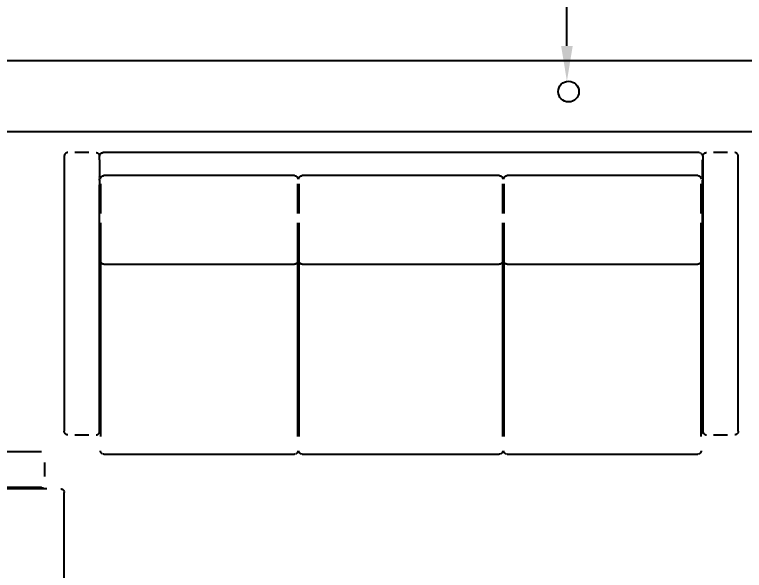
# Model space of a CAD drawing. Header units: metres. Extents: x -658 to -58, y -713 to -118.
# Drawn here: x -225.788 to -223.718, y -255.626 to -254.051 of the extents above; entities that cross this region are included whole.
import ezdxf
from ezdxf import colors
from ezdxf.entities.mleader import LeaderData, LeaderLine
from ezdxf.math import Vec2, Vec3

# ---------------------------------------------------------------- set-up
doc = ezdxf.new("R2010")
doc.units = ezdxf.units.M
doc.header["$LTSCALE"] = 100
for name, color, linetype in [('cw', 4, 'Continuous'), ('plan', 8, 'Continuous'), ('WATER TEXT', 3, 'Continuous')]:
    doc.layers.add(name, color=color, linetype=linetype)
doc.styles.add('02-GROUND-FOR WORK$0$MZ', font='romans.shx', dxfattribs={"width": 0.8})

# ---------------------------------------------------------------- blocks, each defined once
blk = doc.blocks.new('ANTIGUA_by_Vaghi_11534 - Vaghi A3S-Triple Seat-412062-دور الملحق')
for p, q in [((-0.955, 0.79), (-0.955, 0.01)), ((-0.885, 0.8), (-0.925, 0.8)), ((-0.855, 0.78), (-0.855, 0.79)), ((0.845, 0.8), (-0.845, 0.8)), ((0.8562, 0.79), (0.8562, 0.01)), ((0.9262, 0.8), (0.8862, 0.8)), ((0.9562, 0.01), (0.9562, 0.79)), ((-0.855, 0.78), (-0.855, 0.7313)), ((0.855, 0.7313), (0.855, 0.78)), ((-0.855, 0.7292), (-0.855, 0.7313)), ((-0.855, 0.7219), (-0.855, 0.7266)), ((-0.3025, 0.7348), (-0.8425, 0.7348)), ((0.2786, 0.7348), (-0.28, 0.7348)), ((0.8412, 0.7348), (0.3012, 0.7348)), ((-0.855, 0.7219), (-0.855, 0.6818)), ((-0.855, 0.01), (-0.855, 0.7089)), ((-0.8525, 0.7116), (-0.8525, 0.627)), ((-0.2925, 0.627), (-0.2925, 0.7116)), ((-0.29, 0.7116), (-0.29, 0.627)), ((0.2886, 0.627), (0.2886, 0.7116)), ((0.2912, 0.7116), (0.2912, 0.627)), ((0.8512, 0.627), (0.8512, 0.7116)), ((0.855, 0.5896), (0.855, 0.7219)), ((-0.8525, 0.6013), (-0.8525, 0.4949)), ((-0.2925, 0.4949), (-0.2925, 0.6013)), ((-0.29, 0.6013), (-0.29, 0.4949)), ((0.2886, 0.4949), (0.2886, 0.6013)), ((0.2912, 0.6013), (0.2912, 0.4949)), ((0.8512, 0.4949), (0.8512, 0.6013)), ((-0.2925, 0.5826), (-0.2899, 0.5826)), ((0.2886, 0.5826), (0.2912, 0.5826)), ((0.855, 0.02), (0.855, 0.5896)), ((-0.8525, 0.4949), (-0.8525, -0.005)), ((-0.8425, 0.4837), (-0.3025, 0.4837)), ((-0.2925, -0.005), (-0.2925, 0.4949)), ((-0.29, 0.4949), (-0.29, -0.005)), ((-0.28, 0.4837), (0.2786, 0.4837)), ((0.2886, -0.005), (0.2886, 0.4949)), ((0.2912, 0.4949), (0.2912, -0.005)), ((0.3012, 0.4837), (0.8412, 0.4837)), ((0.8512, -0.005), (0.8512, 0.4949)), ((-0.925, 0), (-0.885, 0)), ((-0.2925, 0), (-0.29, 0)), ((0.2886, 0), (0.2912, 0)), ((0.8862, 0), (0.9262, 0)), ((-0.8425, -0.055), (-0.3025, -0.055)), ((-0.28, -0.055), (0.2786, -0.055)), ((0.3012, -0.055), (0.8412, -0.055))]:
    blk.add_line(p, q)
at = {"flags": 128}
for points in [[(-0.855, 0.79), (-0.855, 0.7904), (-0.855, 0.7908), (-0.8549, 0.7912), (-0.8549, 0.7916), (-0.8548, 0.792), (-0.8547, 0.7924), (-0.8546, 0.7928), (-0.8545, 0.7931), (-0.8544, 0.7935), (-0.8542, 0.7939), (-0.854, 0.7943), (-0.8539, 0.7946), (-0.8537, 0.795), (-0.8535, 0.7953), (-0.8533, 0.7956), (-0.853, 0.796), (-0.8528, 0.7963), (-0.8525, 0.7966), (-0.8522, 0.7969), (-0.852, 0.7972), (-0.8517, 0.7974), (-0.8514, 0.7977), (-0.8511, 0.798), (-0.8507, 0.7982), (-0.8504, 0.7984), (-0.8501, 0.7986), (-0.8497, 0.7988), (-0.8494, 0.799), (-0.849, 0.7992), (-0.8486, 0.7993), (-0.8482, 0.7995), (-0.8479, 0.7996), (-0.8475, 0.7997), (-0.8471, 0.7998), (-0.8467, 0.7999), (-0.8463, 0.7999), (-0.8459, 0.8), (-0.8455, 0.8), (-0.8451, 0.8), (-0.845, 0.8)], [(0.845, 0.8), (0.8454, 0.8), (0.8458, 0.8), (0.8462, 0.7999), (0.8466, 0.7999), (0.847, 0.7998), (0.8474, 0.7997)], [(0.8493, 0.799), (0.8496, 0.7989), (0.85, 0.7987), (0.8503, 0.7985), (0.8506, 0.7983)], [(0.8522, 0.797), (0.8524, 0.7967), (0.8527, 0.7964), (0.853, 0.7961), (0.8532, 0.7957), (0.8534, 0.7954), (0.8536, 0.7951)], [(0.8542, 0.794), (0.8543, 0.7936), (0.8545, 0.7932), (0.8546, 0.7929), (0.8547, 0.7925), (0.8548, 0.7921), (0.8549, 0.7917), (0.8549, 0.7913), (0.855, 0.7909), (0.855, 0.7905), (0.855, 0.7901), (0.855, 0.79)], [(-0.8525, 0.7248), (-0.8525, 0.7252), (-0.8525, 0.7256), (-0.8524, 0.726), (-0.8524, 0.7264), (-0.8523, 0.7268), (-0.8522, 0.7272), (-0.8521, 0.7276), (-0.852, 0.7279), (-0.8519, 0.7283), (-0.8517, 0.7287), (-0.8515, 0.7291), (-0.8514, 0.7294), (-0.8512, 0.7298), (-0.851, 0.7301), (-0.8508, 0.7304), (-0.8505, 0.7308), (-0.8503, 0.7311), (-0.85, 0.7314), (-0.8497, 0.7317), (-0.8495, 0.732), (-0.8492, 0.7322), (-0.8489, 0.7325), (-0.8486, 0.7328), (-0.8482, 0.733), (-0.8479, 0.7332), (-0.8476, 0.7334), (-0.8472, 0.7336), (-0.8469, 0.7338), (-0.8465, 0.734), (-0.8461, 0.7341), (-0.8457, 0.7343), (-0.8454, 0.7344), (-0.845, 0.7345), (-0.8446, 0.7346), (-0.8442, 0.7346), (-0.8438, 0.7347), (-0.8434, 0.7348), (-0.843, 0.7348), (-0.8426, 0.7348), (-0.8425, 0.7348)], [(-0.3025, 0.7348), (-0.3021, 0.7348), (-0.3017, 0.7348), (-0.3013, 0.7347), (-0.3009, 0.7347), (-0.3005, 0.7346), (-0.3001, 0.7345), (-0.2997, 0.7344), (-0.2994, 0.7343), (-0.299, 0.7342), (-0.2986, 0.734), (-0.2982, 0.7338), (-0.2979, 0.7337), (-0.2975, 0.7335), (-0.2972, 0.7333), (-0.2969, 0.733), (-0.2965, 0.7328), (-0.2962, 0.7326), (-0.2959, 0.7323), (-0.2956, 0.732), (-0.2953, 0.7318), (-0.2951, 0.7315), (-0.2948, 0.7312), (-0.2945, 0.7309), (-0.2943, 0.7305), (-0.2941, 0.7302), (-0.2939, 0.7299), (-0.2937, 0.7295), (-0.2935, 0.7292), (-0.2933, 0.7288), (-0.2932, 0.7284), (-0.293, 0.728), (-0.2929, 0.7277), (-0.2928, 0.7273), (-0.2927, 0.7269), (-0.2926, 0.7265), (-0.2926, 0.7261), (-0.2925, 0.7257), (-0.2925, 0.7253), (-0.2925, 0.7249), (-0.2925, 0.7248)], [(-0.29, 0.7248), (-0.29, 0.7252), (-0.29, 0.7256), (-0.2899, 0.726), (-0.2899, 0.7264), (-0.2898, 0.7268), (-0.2897, 0.7272), (-0.2896, 0.7276), (-0.2895, 0.7279), (-0.2894, 0.7283), (-0.2892, 0.7287), (-0.289, 0.7291), (-0.2889, 0.7294), (-0.2887, 0.7298), (-0.2885, 0.7301), (-0.2883, 0.7304), (-0.288, 0.7308), (-0.2878, 0.7311), (-0.2875, 0.7314), (-0.2872, 0.7317), (-0.287, 0.732), (-0.2867, 0.7322), (-0.2864, 0.7325), (-0.2861, 0.7328), (-0.2857, 0.733), (-0.2854, 0.7332), (-0.2851, 0.7334), (-0.2847, 0.7336), (-0.2844, 0.7338), (-0.284, 0.734), (-0.2836, 0.7341), (-0.2832, 0.7343), (-0.2829, 0.7344), (-0.2825, 0.7345), (-0.2821, 0.7346), (-0.2817, 0.7346), (-0.2813, 0.7347), (-0.2809, 0.7348), (-0.2805, 0.7348), (-0.2801, 0.7348), (-0.28, 0.7348)], [(0.2786, 0.7348), (0.279, 0.7348), (0.2794, 0.7348), (0.2798, 0.7347), (0.2802, 0.7347), (0.2806, 0.7346), (0.281, 0.7345), (0.2813, 0.7344), (0.2817, 0.7343), (0.2821, 0.7342), (0.2825, 0.734), (0.2828, 0.7338), (0.2832, 0.7337), (0.2836, 0.7335), (0.2839, 0.7333), (0.2842, 0.733), (0.2846, 0.7328), (0.2849, 0.7326), (0.2852, 0.7323), (0.2855, 0.732), (0.2858, 0.7318), (0.286, 0.7315), (0.2863, 0.7312), (0.2865, 0.7309), (0.2868, 0.7305), (0.287, 0.7302), (0.2872, 0.7299), (0.2874, 0.7295), (0.2876, 0.7292), (0.2878, 0.7288), (0.2879, 0.7284), (0.288, 0.728), (0.2882, 0.7277), (0.2883, 0.7273), (0.2884, 0.7269), (0.2884, 0.7265), (0.2885, 0.7261), (0.2885, 0.7257), (0.2886, 0.7253), (0.2886, 0.7249), (0.2886, 0.7248)], [(0.2912, 0.7248), (0.2912, 0.7252), (0.2912, 0.7256), (0.2913, 0.726), (0.2913, 0.7264), (0.2914, 0.7268), (0.2915, 0.7272), (0.2916, 0.7276), (0.2917, 0.7279), (0.2918, 0.7283), (0.292, 0.7287), (0.2921, 0.7291), (0.2923, 0.7294), (0.2925, 0.7298), (0.2927, 0.7301), (0.2929, 0.7304), (0.2932, 0.7308), (0.2934, 0.7311), (0.2937, 0.7314), (0.2939, 0.7317), (0.2942, 0.732), (0.2945, 0.7322), (0.2948, 0.7325), (0.2951, 0.7328), (0.2955, 0.733), (0.2958, 0.7332), (0.2961, 0.7334), (0.2965, 0.7336), (0.2968, 0.7338), (0.2972, 0.734), (0.2976, 0.7341), (0.2979, 0.7343), (0.2983, 0.7344), (0.2987, 0.7345), (0.2991, 0.7346), (0.2995, 0.7346), (0.2999, 0.7347), (0.3003, 0.7348), (0.3007, 0.7348), (0.3011, 0.7348), (0.3012, 0.7348)], [(0.8412, 0.7348), (0.8416, 0.7348), (0.842, 0.7348), (0.8424, 0.7347), (0.8428, 0.7347), (0.8432, 0.7346), (0.8436, 0.7345), (0.8439, 0.7344), (0.8443, 0.7343), (0.8447, 0.7342), (0.8451, 0.734), (0.8454, 0.7338), (0.8458, 0.7337), (0.8462, 0.7335), (0.8465, 0.7333), (0.8468, 0.733), (0.8472, 0.7328), (0.8475, 0.7326), (0.8478, 0.7323), (0.8481, 0.732), (0.8484, 0.7318), (0.8486, 0.7315), (0.8489, 0.7312), (0.8491, 0.7309), (0.8494, 0.7305), (0.8496, 0.7302), (0.8498, 0.7299), (0.85, 0.7295), (0.8502, 0.7292), (0.8504, 0.7288), (0.8505, 0.7284), (0.8506, 0.728), (0.8508, 0.7277), (0.8509, 0.7273), (0.851, 0.7269), (0.851, 0.7265), (0.8511, 0.7261), (0.8511, 0.7257), (0.8512, 0.7253), (0.8512, 0.7249), (0.8512, 0.7248)], [(-0.8425, 0.4837), (-0.8429, 0.4837), (-0.8433, 0.4837), (-0.8437, 0.4837), (-0.8441, 0.4838), (-0.8445, 0.4839), (-0.8449, 0.484), (-0.8453, 0.4841), (-0.8456, 0.4842), (-0.846, 0.4843), (-0.8464, 0.4845), (-0.8468, 0.4846), (-0.8471, 0.4848), (-0.8475, 0.485), (-0.8478, 0.4852), (-0.8481, 0.4854), (-0.8485, 0.4857), (-0.8488, 0.4859), (-0.8491, 0.4862), (-0.8494, 0.4864), (-0.8497, 0.4867), (-0.8499, 0.487), (-0.8502, 0.4873), (-0.8505, 0.4876), (-0.8507, 0.4879), (-0.8509, 0.4883), (-0.8511, 0.4886), (-0.8513, 0.489), (-0.8515, 0.4893), (-0.8517, 0.4897), (-0.8518, 0.4901), (-0.852, 0.4904), (-0.8521, 0.4908), (-0.8522, 0.4912), (-0.8523, 0.4916), (-0.8524, 0.492), (-0.8524, 0.4924), (-0.8525, 0.4928), (-0.8525, 0.4932), (-0.8525, 0.4936), (-0.8525, 0.4937)], [(-0.2925, 0.4937), (-0.2925, 0.4933), (-0.2925, 0.4929), (-0.2926, 0.4925), (-0.2926, 0.4921), (-0.2927, 0.4917), (-0.2928, 0.4913), (-0.2929, 0.4909), (-0.293, 0.4905), (-0.2931, 0.4902), (-0.2933, 0.4898), (-0.2935, 0.4894), (-0.2936, 0.4891), (-0.2938, 0.4887), (-0.294, 0.4884), (-0.2942, 0.488), (-0.2945, 0.4877), (-0.2947, 0.4874), (-0.295, 0.4871), (-0.2953, 0.4868), (-0.2955, 0.4865), (-0.2958, 0.4862), (-0.2961, 0.486), (-0.2964, 0.4857), (-0.2968, 0.4855), (-0.2971, 0.4853), (-0.2974, 0.4851), (-0.2978, 0.4849), (-0.2981, 0.4847), (-0.2985, 0.4845), (-0.2989, 0.4844), (-0.2993, 0.4842), (-0.2996, 0.4841), (-0.3, 0.484), (-0.3004, 0.4839), (-0.3008, 0.4838), (-0.3012, 0.4838), (-0.3016, 0.4837), (-0.302, 0.4837), (-0.3024, 0.4837), (-0.3025, 0.4837)], [(-0.28, 0.4837), (-0.2804, 0.4837), (-0.2808, 0.4837), (-0.2812, 0.4837), (-0.2816, 0.4838), (-0.282, 0.4839), (-0.2824, 0.484), (-0.2828, 0.4841), (-0.2831, 0.4842), (-0.2835, 0.4843), (-0.2839, 0.4845), (-0.2843, 0.4846), (-0.2846, 0.4848), (-0.285, 0.485), (-0.2853, 0.4852), (-0.2856, 0.4854), (-0.286, 0.4857), (-0.2863, 0.4859), (-0.2866, 0.4862), (-0.2869, 0.4864), (-0.2872, 0.4867), (-0.2874, 0.487), (-0.2877, 0.4873), (-0.288, 0.4876), (-0.2882, 0.4879), (-0.2884, 0.4883), (-0.2886, 0.4886), (-0.2888, 0.489), (-0.289, 0.4893), (-0.2892, 0.4897), (-0.2893, 0.4901), (-0.2895, 0.4904), (-0.2896, 0.4908), (-0.2897, 0.4912), (-0.2898, 0.4916), (-0.2899, 0.492), (-0.2899, 0.4924), (-0.29, 0.4928), (-0.29, 0.4932), (-0.29, 0.4936), (-0.29, 0.4937)], [(0.2886, 0.4937), (0.2886, 0.4933), (0.2886, 0.4929), (0.2885, 0.4925), (0.2885, 0.4921), (0.2884, 0.4917), (0.2883, 0.4913), (0.2882, 0.4909), (0.2881, 0.4905), (0.2879, 0.4902), (0.2878, 0.4898), (0.2876, 0.4894), (0.2875, 0.4891), (0.2873, 0.4887), (0.2871, 0.4884), (0.2868, 0.488), (0.2866, 0.4877), (0.2864, 0.4874), (0.2861, 0.4871), (0.2858, 0.4868), (0.2856, 0.4865), (0.2853, 0.4862), (0.285, 0.486), (0.2846, 0.4857), (0.2843, 0.4855), (0.284, 0.4853), (0.2836, 0.4851), (0.2833, 0.4849), (0.2829, 0.4847), (0.2826, 0.4845), (0.2822, 0.4844), (0.2818, 0.4842), (0.2815, 0.4841), (0.2811, 0.484), (0.2807, 0.4839), (0.2803, 0.4838), (0.2799, 0.4838), (0.2795, 0.4837), (0.2791, 0.4837), (0.2787, 0.4837), (0.2786, 0.4837)], [(0.3012, 0.4837), (0.3008, 0.4837), (0.3004, 0.4837), (0.3, 0.4837), (0.2996, 0.4838), (0.2992, 0.4839), (0.2988, 0.484), (0.2984, 0.4841), (0.298, 0.4842), (0.2977, 0.4843), (0.2973, 0.4845), (0.2969, 0.4846), (0.2966, 0.4848), (0.2962, 0.485), (0.2959, 0.4852), (0.2955, 0.4854), (0.2952, 0.4857), (0.2949, 0.4859), (0.2946, 0.4862), (0.2943, 0.4864), (0.294, 0.4867), (0.2937, 0.487), (0.2935, 0.4873), (0.2932, 0.4876), (0.293, 0.4879), (0.2928, 0.4883), (0.2926, 0.4886), (0.2924, 0.489), (0.2922, 0.4893), (0.292, 0.4897), (0.2919, 0.4901), (0.2917, 0.4904), (0.2916, 0.4908), (0.2915, 0.4912), (0.2914, 0.4916), (0.2913, 0.492), (0.2913, 0.4924), (0.2912, 0.4928), (0.2912, 0.4932), (0.2912, 0.4936), (0.2912, 0.4937)], [(0.8512, 0.4937), (0.8512, 0.4933), (0.8512, 0.4929), (0.8511, 0.4925), (0.8511, 0.4921), (0.851, 0.4917), (0.8509, 0.4913), (0.8508, 0.4909), (0.8507, 0.4905), (0.8505, 0.4902), (0.8504, 0.4898), (0.8502, 0.4894), (0.8501, 0.4891), (0.8499, 0.4887), (0.8497, 0.4884), (0.8494, 0.488), (0.8492, 0.4877), (0.849, 0.4874), (0.8487, 0.4871), (0.8484, 0.4868), (0.8482, 0.4865), (0.8479, 0.4862), (0.8476, 0.486), (0.8472, 0.4857), (0.8469, 0.4855), (0.8466, 0.4853), (0.8462, 0.4851), (0.8459, 0.4849), (0.8455, 0.4847), (0.8452, 0.4845), (0.8448, 0.4844), (0.8444, 0.4842), (0.8441, 0.4841), (0.8437, 0.484), (0.8433, 0.4839), (0.8429, 0.4838), (0.8425, 0.4838), (0.8421, 0.4837), (0.8417, 0.4837), (0.8413, 0.4837), (0.8412, 0.4837)], [(-0.8524, 0.0033), (-0.8527, 0.0036), (-0.853, 0.0039), (-0.8532, 0.0043), (-0.8534, 0.0046), (-0.8536, 0.0049), (-0.8538, 0.0053), (-0.854, 0.0056), (-0.8542, 0.006), (-0.8543, 0.0064), (-0.8545, 0.0068), (-0.8546, 0.0071), (-0.8547, 0.0075), (-0.8548, 0.0079), (-0.8549, 0.0083), (-0.8549, 0.0087), (-0.855, 0.0091), (-0.855, 0.0095), (-0.855, 0.0099), (-0.855, 0.01)], [(0.855, 0.01), (0.855, 0.0096), (0.855, 0.0092), (0.8549, 0.0088), (0.8549, 0.0084), (0.8548, 0.008), (0.8547, 0.0076), (0.8546, 0.0072), (0.8545, 0.0069), (0.8544, 0.0065), (0.8542, 0.0061), (0.854, 0.0057), (0.8539, 0.0054), (0.8537, 0.005), (0.8535, 0.0047), (0.8533, 0.0044), (0.853, 0.004), (0.8528, 0.0037), (0.8525, 0.0034), (0.8522, 0.0031), (0.852, 0.0028), (0.8517, 0.0026), (0.8514, 0.0023), (0.8511, 0.002)], [(-0.8464, -0.0542), (-0.8468, -0.054), (-0.8471, -0.0539), (-0.8475, -0.0537), (-0.8478, -0.0535), (-0.8481, -0.0533), (-0.8485, -0.053), (-0.8488, -0.0528), (-0.8491, -0.0525), (-0.8494, -0.0522), (-0.8497, -0.052), (-0.8499, -0.0517), (-0.8502, -0.0514), (-0.8505, -0.0511), (-0.8507, -0.0507), (-0.8509, -0.0504), (-0.8511, -0.0501), (-0.8513, -0.0497), (-0.8515, -0.0494), (-0.8517, -0.049), (-0.8518, -0.0486), (-0.852, -0.0482), (-0.8521, -0.0479), (-0.8522, -0.0475), (-0.8523, -0.0471), (-0.8524, -0.0467), (-0.8524, -0.0463), (-0.8525, -0.0459), (-0.8525, -0.0455), (-0.8525, -0.0451), (-0.8525, -0.045)], [(-0.8425, -0.055), (-0.8429, -0.055), (-0.8433, -0.055), (-0.8437, -0.0549), (-0.8441, -0.0549), (-0.8445, -0.0548), (-0.8449, -0.0547)], [(-0.3, -0.0547), (-0.3004, -0.0548), (-0.3008, -0.0549), (-0.3012, -0.0549), (-0.3016, -0.055), (-0.302, -0.055), (-0.3024, -0.055), (-0.3025, -0.055)], [(-0.2925, -0.045), (-0.2925, -0.0454), (-0.2925, -0.0458), (-0.2926, -0.0462), (-0.2926, -0.0466), (-0.2927, -0.047), (-0.2928, -0.0474), (-0.2929, -0.0478), (-0.293, -0.0481), (-0.2931, -0.0485), (-0.2933, -0.0489), (-0.2935, -0.0493), (-0.2936, -0.0496), (-0.2938, -0.05), (-0.294, -0.0503), (-0.2942, -0.0506), (-0.2945, -0.051), (-0.2947, -0.0513), (-0.295, -0.0516), (-0.2953, -0.0519), (-0.2955, -0.0522), (-0.2958, -0.0524), (-0.2961, -0.0527), (-0.2964, -0.053), (-0.2968, -0.0532), (-0.2971, -0.0534), (-0.2974, -0.0536), (-0.2978, -0.0538), (-0.2981, -0.054), (-0.2985, -0.0542)], [(-0.2839, -0.0542), (-0.2843, -0.054), (-0.2846, -0.0539), (-0.285, -0.0537), (-0.2853, -0.0535), (-0.2856, -0.0533), (-0.286, -0.053), (-0.2863, -0.0528), (-0.2866, -0.0525), (-0.2869, -0.0522), (-0.2872, -0.052), (-0.2874, -0.0517), (-0.2877, -0.0514), (-0.288, -0.0511), (-0.2882, -0.0507), (-0.2884, -0.0504), (-0.2886, -0.0501), (-0.2888, -0.0497), (-0.289, -0.0494), (-0.2892, -0.049), (-0.2893, -0.0486), (-0.2895, -0.0482), (-0.2896, -0.0479), (-0.2897, -0.0475), (-0.2898, -0.0471), (-0.2899, -0.0467), (-0.2899, -0.0463), (-0.29, -0.0459), (-0.29, -0.0455), (-0.29, -0.0451), (-0.29, -0.045)], [(-0.28, -0.055), (-0.2804, -0.055), (-0.2808, -0.055), (-0.2812, -0.0549), (-0.2816, -0.0549), (-0.282, -0.0548), (-0.2824, -0.0547)], [(0.2811, -0.0547), (0.2807, -0.0548), (0.2803, -0.0549), (0.2799, -0.0549), (0.2795, -0.055), (0.2791, -0.055), (0.2787, -0.055), (0.2786, -0.055)], [(0.2886, -0.045), (0.2886, -0.0454), (0.2886, -0.0458), (0.2885, -0.0462), (0.2885, -0.0466), (0.2884, -0.047), (0.2883, -0.0474), (0.2882, -0.0478), (0.2881, -0.0481), (0.2879, -0.0485), (0.2878, -0.0489), (0.2876, -0.0493), (0.2875, -0.0496), (0.2873, -0.05), (0.2871, -0.0503), (0.2868, -0.0506), (0.2866, -0.051), (0.2864, -0.0513), (0.2861, -0.0516), (0.2858, -0.0519), (0.2856, -0.0522), (0.2853, -0.0524), (0.285, -0.0527), (0.2846, -0.053), (0.2843, -0.0532), (0.284, -0.0534), (0.2836, -0.0536), (0.2833, -0.0538), (0.2829, -0.054), (0.2826, -0.0542)], [(0.2973, -0.0542), (0.2969, -0.054), (0.2966, -0.0539), (0.2962, -0.0537), (0.2959, -0.0535), (0.2955, -0.0533), (0.2952, -0.053), (0.2949, -0.0528), (0.2946, -0.0525), (0.2943, -0.0522), (0.294, -0.052), (0.2937, -0.0517), (0.2935, -0.0514), (0.2932, -0.0511), (0.293, -0.0507), (0.2928, -0.0504), (0.2926, -0.0501), (0.2924, -0.0497), (0.2922, -0.0494), (0.292, -0.049), (0.2919, -0.0486), (0.2917, -0.0482), (0.2916, -0.0479), (0.2915, -0.0475), (0.2914, -0.0471), (0.2913, -0.0467), (0.2913, -0.0463), (0.2912, -0.0459), (0.2912, -0.0455), (0.2912, -0.0451), (0.2912, -0.045)], [(0.3012, -0.055), (0.3008, -0.055), (0.3004, -0.055), (0.3, -0.0549), (0.2996, -0.0549), (0.2992, -0.0548), (0.2988, -0.0547)], [(0.8437, -0.0547), (0.8433, -0.0548), (0.8429, -0.0549), (0.8425, -0.0549), (0.8421, -0.055), (0.8417, -0.055), (0.8413, -0.055), (0.8412, -0.055)], [(0.8512, -0.045), (0.8512, -0.0454), (0.8512, -0.0458), (0.8511, -0.0462), (0.8511, -0.0466), (0.851, -0.047), (0.8509, -0.0474), (0.8508, -0.0478), (0.8507, -0.0481), (0.8505, -0.0485), (0.8504, -0.0489), (0.8502, -0.0493), (0.8501, -0.0496), (0.8499, -0.05), (0.8497, -0.0503), (0.8494, -0.0506), (0.8492, -0.051), (0.849, -0.0513), (0.8487, -0.0516), (0.8484, -0.0519), (0.8482, -0.0522), (0.8479, -0.0524), (0.8476, -0.0527), (0.8472, -0.053), (0.8469, -0.0532), (0.8466, -0.0534), (0.8462, -0.0536), (0.8459, -0.0538), (0.8455, -0.054), (0.8452, -0.0542)]]:
    blk.add_lwpolyline(points, dxfattribs=at)
for points, knots in [([(-0.945, 0.8), (-0.9459, 0.8), (-0.9472, 0.7998), (-0.9488, 0.7993), (-0.9498, 0.7988), (-0.9506, 0.7983), (-0.9513, 0.7978), (-0.9519, 0.7972), (-0.9525, 0.7966), (-0.9531, 0.7959), (-0.9537, 0.795), (-0.9543, 0.7938), (-0.9548, 0.7922), (-0.955, 0.7909), (-0.955, 0.79)], [0, 0, 0, 0, 0.166667, 0.25, 0.333333, 0.375, 0.416667, 0.5, 0.541667, 0.583333, 0.666667, 0.75, 0.833333, 1, 1, 1, 1]), ([(-0.865, 0.8), (-0.8641, 0.8), (-0.8628, 0.7998), (-0.8612, 0.7993), (-0.8602, 0.7988), (-0.8594, 0.7983), (-0.8587, 0.7978), (-0.8581, 0.7972), (-0.8575, 0.7966), (-0.8569, 0.7959), (-0.8563, 0.795), (-0.8557, 0.7938), (-0.8552, 0.7922), (-0.855, 0.7909), (-0.855, 0.79)], [0, 0, 0, 0, 0.166667, 0.25, 0.333333, 0.375, 0.416667, 0.5, 0.541667, 0.583333, 0.666667, 0.75, 0.833333, 1, 1, 1, 1]), ([(0.8562, 0.79), (0.8562, 0.7909), (0.8564, 0.7922), (0.8569, 0.7938), (0.8575, 0.795), (0.8581, 0.7959), (0.8587, 0.7966), (0.8593, 0.7972), (0.8601, 0.798), (0.861, 0.7986), (0.8618, 0.799), (0.8626, 0.7993), (0.864, 0.7998), (0.8653, 0.8), (0.8662, 0.8)], [0, 0, 0, 0, 0.166667, 0.25, 0.333333, 0.416667, 0.458333, 0.5, 0.583333, 0.666667, 0.708333, 0.75, 0.833333, 1, 1, 1, 1]), ([(0.9562, 0.79), (0.9562, 0.7909), (0.956, 0.7922), (0.9555, 0.7938), (0.9549, 0.795), (0.9543, 0.7959), (0.9537, 0.7966), (0.9531, 0.7972), (0.9523, 0.798), (0.9514, 0.7986), (0.9506, 0.799), (0.9498, 0.7993), (0.9484, 0.7998), (0.9471, 0.8), (0.9462, 0.8)], [0, 0, 0, 0, 0.166667, 0.25, 0.333333, 0.416667, 0.458333, 0.5, 0.583333, 0.666667, 0.708333, 0.75, 0.833333, 1, 1, 1, 1]), ([(-0.8525, 0.585), (-0.8526, 0.5851), (-0.8531, 0.5855), (-0.8537, 0.5861), (-0.8543, 0.5869), (-0.8548, 0.5881), (-0.855, 0.589), (-0.855, 0.5896)], [0.5396343, 0.5396343, 0.5396343, 0.5396343, 0.5833333, 0.6666667, 0.75, 0.8333333, 1, 1, 1, 1]), ([(0.8521, 0.5847), (0.8524, 0.5849), (0.853, 0.5853), (0.8537, 0.5861), (0.8543, 0.5869), (0.8548, 0.5881), (0.855, 0.589), (0.855, 0.5896)], [0.5, 0.5, 0.5, 0.5, 0.5833333, 0.6666667, 0.75, 0.8333333, 1, 1, 1, 1]), ([(-0.945, 0), (-0.9459, 0), (-0.9472, 0.0002), (-0.9488, 0.0007), (-0.9498, 0.0012), (-0.9506, 0.0017), (-0.9513, 0.0022), (-0.9519, 0.0028), (-0.9525, 0.0034), (-0.9531, 0.0041), (-0.9537, 0.005), (-0.9543, 0.0062), (-0.9548, 0.0078), (-0.955, 0.0091), (-0.955, 0.01)], [0, 0, 0, 0, 0.166667, 0.25, 0.333333, 0.375, 0.416667, 0.5, 0.541667, 0.583333, 0.666667, 0.75, 0.833333, 1, 1, 1, 1]), ([(-0.865, 0), (-0.8641, 0), (-0.8628, 0.0002), (-0.8612, 0.0007), (-0.8602, 0.0012), (-0.8594, 0.0017), (-0.8587, 0.0022), (-0.8581, 0.0028), (-0.8575, 0.0034), (-0.8569, 0.0041), (-0.8563, 0.005), (-0.8557, 0.0062), (-0.8552, 0.0078), (-0.855, 0.0091), (-0.855, 0.01)], [0, 0, 0, 0, 0.166667, 0.25, 0.333333, 0.375, 0.416667, 0.5, 0.541667, 0.583333, 0.666667, 0.75, 0.833333, 1, 1, 1, 1]), ([(0.8562, 0.01), (0.8562, 0.0091), (0.8564, 0.0078), (0.8569, 0.0062), (0.8575, 0.005), (0.8581, 0.0041), (0.8587, 0.0034), (0.8593, 0.0028), (0.8601, 0.002), (0.861, 0.0014), (0.8618, 0.001), (0.8626, 0.0007), (0.864, 0.0002), (0.8653, 0), (0.8662, 0)], [0, 0, 0, 0, 0.166667, 0.25, 0.333333, 0.416667, 0.458333, 0.5, 0.583333, 0.666667, 0.708333, 0.75, 0.833333, 1, 1, 1, 1]), ([(0.9562, 0.01), (0.9562, 0.0091), (0.956, 0.0078), (0.9554, 0.0062), (0.9549, 0.005), (0.9543, 0.0041), (0.9537, 0.0034), (0.9531, 0.0028), (0.9523, 0.002), (0.9514, 0.0014), (0.9506, 0.001), (0.9498, 0.0007), (0.9484, 0.0002), (0.9471, 0), (0.9462, 0)], [0, 0, 0, 0, 0.166667, 0.25, 0.333333, 0.416667, 0.458333, 0.5, 0.583333, 0.666667, 0.708333, 0.75, 0.833333, 1, 1, 1, 1])]:
    blk.add_open_spline(points, degree=3, knots=knots)
blk = doc.blocks.new('ANTIGUA_by_Vaghi_11534 - Vaghi A3S-Triple Seat-V19-دور الملحق')
for p, q in [((-0.955, 0.79), (-0.955, 0.01)), ((-0.885, 0.8), (-0.925, 0.8)), ((-0.855, 0.78), (-0.855, 0.79)), ((0.845, 0.8), (-0.845, 0.8)), ((0.8562, 0.79), (0.8562, 0.01)), ((0.9262, 0.8), (0.8862, 0.8)), ((0.9562, 0.01), (0.9562, 0.79)), ((-0.855, 0.78), (-0.855, 0.7313)), ((0.855, 0.7313), (0.855, 0.78)), ((-0.855, 0.7289), (-0.855, 0.7313)), ((-0.855, 0.7219), (-0.855, 0.7266)), ((-0.3025, 0.7348), (-0.8425, 0.7348)), ((0.2786, 0.7348), (-0.28, 0.7348)), ((0.8412, 0.7348), (0.3012, 0.7348)), ((-0.855, 0.7219), (-0.855, 0.6818)), ((-0.855, 0.01), (-0.855, 0.7089)), ((-0.8525, 0.7116), (-0.8525, 0.627)), ((-0.2925, 0.627), (-0.2925, 0.7116)), ((-0.29, 0.7116), (-0.29, 0.627)), ((0.2886, 0.627), (0.2886, 0.7116)), ((0.2912, 0.7116), (0.2912, 0.627)), ((0.8512, 0.627), (0.8512, 0.7116)), ((0.855, 0.5896), (0.855, 0.7219)), ((-0.8525, 0.6013), (-0.8525, 0.4949)), ((-0.2925, 0.4949), (-0.2925, 0.6013)), ((-0.29, 0.6013), (-0.29, 0.4949)), ((0.2886, 0.4949), (0.2886, 0.6013)), ((0.2912, 0.6013), (0.2912, 0.4949)), ((0.8512, 0.4949), (0.8512, 0.6013)), ((-0.2925, 0.5826), (-0.2899, 0.5826)), ((0.2886, 0.5826), (0.2912, 0.5826)), ((0.855, 0.02), (0.855, 0.5896)), ((-0.8525, 0.4949), (-0.8525, -0.005)), ((-0.8425, 0.4837), (-0.3025, 0.4837)), ((-0.2925, -0.005), (-0.2925, 0.4949)), ((-0.29, 0.4949), (-0.29, -0.005)), ((-0.28, 0.4837), (0.2786, 0.4837)), ((0.2886, -0.005), (0.2886, 0.4949)), ((0.2912, 0.4949), (0.2912, -0.005)), ((0.3012, 0.4837), (0.8412, 0.4837)), ((0.8512, -0.005), (0.8512, 0.4949)), ((-0.925, 0), (-0.885, 0)), ((-0.2925, 0), (-0.29, 0)), ((0.2886, 0), (0.2912, 0)), ((0.8862, 0), (0.9262, 0)), ((-0.8425, -0.055), (-0.3025, -0.055)), ((-0.28, -0.055), (0.2786, -0.055)), ((0.3012, -0.055), (0.8412, -0.055))]:
    blk.add_line(p, q)
at = {"flags": 128}
for points in [[(-0.855, 0.79), (-0.855, 0.7904), (-0.855, 0.7908), (-0.8549, 0.7912), (-0.8549, 0.7916), (-0.8548, 0.792), (-0.8547, 0.7924), (-0.8546, 0.7928), (-0.8545, 0.7931), (-0.8544, 0.7935), (-0.8542, 0.7939), (-0.854, 0.7943), (-0.8539, 0.7946), (-0.8537, 0.795), (-0.8535, 0.7953), (-0.8533, 0.7956), (-0.853, 0.796), (-0.8528, 0.7963), (-0.8525, 0.7966), (-0.8522, 0.7969), (-0.852, 0.7972), (-0.8517, 0.7974), (-0.8514, 0.7977), (-0.8511, 0.798), (-0.8507, 0.7982), (-0.8504, 0.7984), (-0.8501, 0.7986), (-0.8497, 0.7988), (-0.8494, 0.799), (-0.849, 0.7992), (-0.8486, 0.7993), (-0.8482, 0.7995), (-0.8479, 0.7996), (-0.8475, 0.7997), (-0.8471, 0.7998), (-0.8467, 0.7999), (-0.8463, 0.7999), (-0.8459, 0.8), (-0.8455, 0.8), (-0.8451, 0.8)], [(0.845, 0.8), (0.8454, 0.8), (0.8458, 0.8), (0.8462, 0.7999), (0.8466, 0.7999), (0.847, 0.7998), (0.8474, 0.7997)], [(0.8493, 0.799), (0.8496, 0.7989), (0.85, 0.7987), (0.8503, 0.7985), (0.8506, 0.7983)], [(0.8522, 0.797), (0.8524, 0.7967), (0.8527, 0.7964), (0.853, 0.7961), (0.8532, 0.7957), (0.8534, 0.7954), (0.8536, 0.7951)], [(0.8542, 0.794), (0.8543, 0.7936), (0.8545, 0.7932), (0.8546, 0.7929), (0.8547, 0.7925), (0.8548, 0.7921), (0.8549, 0.7917), (0.8549, 0.7913), (0.855, 0.7909), (0.855, 0.7905), (0.855, 0.7901), (0.855, 0.79)], [(-0.8525, 0.7248), (-0.8525, 0.7252), (-0.8525, 0.7256), (-0.8524, 0.726), (-0.8524, 0.7264), (-0.8523, 0.7268), (-0.8522, 0.7272), (-0.8521, 0.7276), (-0.852, 0.7279), (-0.8519, 0.7283), (-0.8517, 0.7287), (-0.8515, 0.7291), (-0.8514, 0.7294), (-0.8512, 0.7298), (-0.851, 0.7301), (-0.8508, 0.7304), (-0.8505, 0.7308), (-0.8503, 0.7311), (-0.85, 0.7314), (-0.8497, 0.7317), (-0.8495, 0.732), (-0.8492, 0.7322), (-0.8489, 0.7325), (-0.8486, 0.7328), (-0.8482, 0.733), (-0.8479, 0.7332), (-0.8476, 0.7334), (-0.8472, 0.7336), (-0.8469, 0.7338), (-0.8465, 0.734), (-0.8461, 0.7341), (-0.8457, 0.7343), (-0.8454, 0.7344), (-0.845, 0.7345), (-0.8446, 0.7346), (-0.8442, 0.7346), (-0.8438, 0.7347), (-0.8434, 0.7348), (-0.843, 0.7348), (-0.8426, 0.7348), (-0.8425, 0.7348)], [(-0.3025, 0.7348), (-0.3021, 0.7348), (-0.3017, 0.7348), (-0.3013, 0.7347), (-0.3009, 0.7347), (-0.3005, 0.7346), (-0.3001, 0.7345), (-0.2997, 0.7344), (-0.2994, 0.7343), (-0.299, 0.7342), (-0.2986, 0.734), (-0.2982, 0.7338), (-0.2979, 0.7337), (-0.2975, 0.7335), (-0.2972, 0.7333), (-0.2969, 0.733), (-0.2965, 0.7328), (-0.2962, 0.7326), (-0.2959, 0.7323), (-0.2956, 0.732), (-0.2953, 0.7318), (-0.2951, 0.7315), (-0.2948, 0.7312), (-0.2945, 0.7309), (-0.2943, 0.7305), (-0.2941, 0.7302), (-0.2939, 0.7299), (-0.2937, 0.7295), (-0.2935, 0.7292), (-0.2933, 0.7288), (-0.2932, 0.7284), (-0.293, 0.728), (-0.2929, 0.7277), (-0.2928, 0.7273), (-0.2927, 0.7269), (-0.2926, 0.7265), (-0.2926, 0.7261), (-0.2925, 0.7257), (-0.2925, 0.7253), (-0.2925, 0.7249), (-0.2925, 0.7248)], [(-0.29, 0.7248), (-0.29, 0.7252), (-0.29, 0.7256), (-0.2899, 0.726), (-0.2899, 0.7264), (-0.2898, 0.7268), (-0.2897, 0.7272), (-0.2896, 0.7276), (-0.2895, 0.7279), (-0.2894, 0.7283), (-0.2892, 0.7287), (-0.289, 0.7291), (-0.2889, 0.7294), (-0.2887, 0.7298), (-0.2885, 0.7301), (-0.2883, 0.7304), (-0.288, 0.7308), (-0.2878, 0.7311), (-0.2875, 0.7314), (-0.2872, 0.7317), (-0.287, 0.732), (-0.2867, 0.7322), (-0.2864, 0.7325), (-0.2861, 0.7328), (-0.2857, 0.733), (-0.2854, 0.7332), (-0.2851, 0.7334), (-0.2847, 0.7336), (-0.2844, 0.7338), (-0.284, 0.734), (-0.2836, 0.7341), (-0.2832, 0.7343), (-0.2829, 0.7344), (-0.2825, 0.7345), (-0.2821, 0.7346), (-0.2817, 0.7346), (-0.2813, 0.7347), (-0.2809, 0.7348), (-0.2805, 0.7348), (-0.2801, 0.7348), (-0.28, 0.7348)], [(0.2786, 0.7348), (0.279, 0.7348), (0.2794, 0.7348), (0.2798, 0.7347), (0.2802, 0.7347), (0.2806, 0.7346), (0.281, 0.7345), (0.2813, 0.7344), (0.2817, 0.7343), (0.2821, 0.7342), (0.2825, 0.734), (0.2828, 0.7338), (0.2832, 0.7337), (0.2836, 0.7335), (0.2839, 0.7333), (0.2842, 0.733), (0.2846, 0.7328), (0.2849, 0.7326), (0.2852, 0.7323), (0.2855, 0.732), (0.2858, 0.7318), (0.286, 0.7315), (0.2863, 0.7312), (0.2865, 0.7309), (0.2868, 0.7305), (0.287, 0.7302), (0.2872, 0.7299), (0.2874, 0.7295), (0.2876, 0.7292), (0.2878, 0.7288), (0.2879, 0.7284), (0.288, 0.728), (0.2882, 0.7277), (0.2883, 0.7273), (0.2884, 0.7269), (0.2884, 0.7265), (0.2885, 0.7261), (0.2885, 0.7257), (0.2886, 0.7253), (0.2886, 0.7249), (0.2886, 0.7248)], [(0.2912, 0.7248), (0.2912, 0.7252), (0.2912, 0.7256), (0.2913, 0.726), (0.2913, 0.7264), (0.2914, 0.7268), (0.2915, 0.7272), (0.2916, 0.7276), (0.2917, 0.7279), (0.2918, 0.7283), (0.292, 0.7287), (0.2921, 0.7291), (0.2923, 0.7294), (0.2925, 0.7298), (0.2927, 0.7301), (0.2929, 0.7304), (0.2932, 0.7308), (0.2934, 0.7311), (0.2937, 0.7314), (0.2939, 0.7317), (0.2942, 0.732), (0.2945, 0.7322), (0.2948, 0.7325), (0.2951, 0.7328), (0.2955, 0.733), (0.2958, 0.7332), (0.2961, 0.7334), (0.2965, 0.7336), (0.2968, 0.7338), (0.2972, 0.734), (0.2976, 0.7341), (0.2979, 0.7343), (0.2983, 0.7344), (0.2987, 0.7345), (0.2991, 0.7346), (0.2995, 0.7346), (0.2999, 0.7347), (0.3003, 0.7348), (0.3007, 0.7348), (0.3011, 0.7348), (0.3012, 0.7348)], [(0.8412, 0.7348), (0.8416, 0.7348), (0.842, 0.7348), (0.8424, 0.7347), (0.8428, 0.7347), (0.8432, 0.7346), (0.8436, 0.7345), (0.8439, 0.7344), (0.8443, 0.7343), (0.8447, 0.7342), (0.8451, 0.734), (0.8454, 0.7338), (0.8458, 0.7337), (0.8462, 0.7335), (0.8465, 0.7333), (0.8468, 0.733), (0.8472, 0.7328), (0.8475, 0.7326), (0.8478, 0.7323), (0.8481, 0.732), (0.8484, 0.7318), (0.8486, 0.7315), (0.8489, 0.7312), (0.8491, 0.7309), (0.8494, 0.7305), (0.8496, 0.7302), (0.8498, 0.7299), (0.85, 0.7295), (0.8502, 0.7292), (0.8504, 0.7288), (0.8505, 0.7284), (0.8506, 0.728), (0.8508, 0.7277), (0.8509, 0.7273), (0.851, 0.7269), (0.851, 0.7265), (0.8511, 0.7261), (0.8511, 0.7257), (0.8512, 0.7253), (0.8512, 0.7249), (0.8512, 0.7248)], [(-0.8425, 0.4837), (-0.8429, 0.4837), (-0.8433, 0.4837), (-0.8437, 0.4837), (-0.8441, 0.4838), (-0.8445, 0.4839), (-0.8449, 0.484), (-0.8453, 0.4841), (-0.8456, 0.4842), (-0.846, 0.4843), (-0.8464, 0.4845), (-0.8468, 0.4846), (-0.8471, 0.4848), (-0.8475, 0.485), (-0.8478, 0.4852), (-0.8481, 0.4854), (-0.8485, 0.4857), (-0.8488, 0.4859), (-0.8491, 0.4862), (-0.8494, 0.4864), (-0.8497, 0.4867), (-0.8499, 0.487), (-0.8502, 0.4873), (-0.8505, 0.4876), (-0.8507, 0.4879), (-0.8509, 0.4883), (-0.8511, 0.4886), (-0.8513, 0.489), (-0.8515, 0.4893), (-0.8517, 0.4897), (-0.8518, 0.4901), (-0.852, 0.4904), (-0.8521, 0.4908), (-0.8522, 0.4912), (-0.8523, 0.4916), (-0.8524, 0.492), (-0.8524, 0.4924), (-0.8525, 0.4928), (-0.8525, 0.4932), (-0.8525, 0.4936), (-0.8525, 0.4937)], [(-0.2925, 0.4937), (-0.2925, 0.4933), (-0.2925, 0.4929), (-0.2926, 0.4925), (-0.2926, 0.4921), (-0.2927, 0.4917), (-0.2928, 0.4913), (-0.2929, 0.4909), (-0.293, 0.4905), (-0.2931, 0.4902), (-0.2933, 0.4898), (-0.2935, 0.4894), (-0.2936, 0.4891), (-0.2938, 0.4887), (-0.294, 0.4884), (-0.2942, 0.488), (-0.2945, 0.4877), (-0.2947, 0.4874), (-0.295, 0.4871), (-0.2953, 0.4868), (-0.2955, 0.4865), (-0.2958, 0.4862), (-0.2961, 0.486), (-0.2964, 0.4857), (-0.2968, 0.4855), (-0.2971, 0.4853), (-0.2974, 0.4851), (-0.2978, 0.4849), (-0.2981, 0.4847), (-0.2985, 0.4845), (-0.2989, 0.4844), (-0.2993, 0.4842), (-0.2996, 0.4841), (-0.3, 0.484), (-0.3004, 0.4839), (-0.3008, 0.4838), (-0.3012, 0.4838), (-0.3016, 0.4837), (-0.302, 0.4837), (-0.3024, 0.4837), (-0.3025, 0.4837)], [(-0.28, 0.4837), (-0.2804, 0.4837), (-0.2808, 0.4837), (-0.2812, 0.4837), (-0.2816, 0.4838), (-0.282, 0.4839), (-0.2824, 0.484), (-0.2828, 0.4841), (-0.2831, 0.4842), (-0.2835, 0.4843), (-0.2839, 0.4845), (-0.2843, 0.4846), (-0.2846, 0.4848), (-0.285, 0.485), (-0.2853, 0.4852), (-0.2856, 0.4854), (-0.286, 0.4857), (-0.2863, 0.4859), (-0.2866, 0.4862), (-0.2869, 0.4864), (-0.2872, 0.4867), (-0.2874, 0.487), (-0.2877, 0.4873), (-0.288, 0.4876), (-0.2882, 0.4879), (-0.2884, 0.4883), (-0.2886, 0.4886), (-0.2888, 0.489), (-0.289, 0.4893), (-0.2892, 0.4897), (-0.2893, 0.4901), (-0.2895, 0.4904), (-0.2896, 0.4908), (-0.2897, 0.4912), (-0.2898, 0.4916), (-0.2899, 0.492), (-0.2899, 0.4924), (-0.29, 0.4928), (-0.29, 0.4932), (-0.29, 0.4936), (-0.29, 0.4937)], [(0.2886, 0.4937), (0.2886, 0.4933), (0.2886, 0.4929), (0.2885, 0.4925), (0.2885, 0.4921), (0.2884, 0.4917), (0.2883, 0.4913), (0.2882, 0.4909), (0.2881, 0.4905), (0.2879, 0.4902), (0.2878, 0.4898), (0.2876, 0.4894), (0.2875, 0.4891), (0.2873, 0.4887), (0.2871, 0.4884), (0.2868, 0.488), (0.2866, 0.4877), (0.2864, 0.4874), (0.2861, 0.4871), (0.2858, 0.4868), (0.2856, 0.4865), (0.2853, 0.4862), (0.285, 0.486), (0.2846, 0.4857), (0.2843, 0.4855), (0.284, 0.4853), (0.2836, 0.4851), (0.2833, 0.4849), (0.2829, 0.4847), (0.2826, 0.4845), (0.2822, 0.4844), (0.2818, 0.4842), (0.2815, 0.4841), (0.2811, 0.484), (0.2807, 0.4839), (0.2803, 0.4838), (0.2799, 0.4838), (0.2795, 0.4837), (0.2791, 0.4837), (0.2787, 0.4837), (0.2786, 0.4837)], [(0.3012, 0.4837), (0.3008, 0.4837), (0.3004, 0.4837), (0.3, 0.4837), (0.2996, 0.4838), (0.2992, 0.4839), (0.2988, 0.484), (0.2984, 0.4841), (0.298, 0.4842), (0.2977, 0.4843), (0.2973, 0.4845), (0.2969, 0.4846), (0.2966, 0.4848), (0.2962, 0.485), (0.2959, 0.4852), (0.2955, 0.4854), (0.2952, 0.4857), (0.2949, 0.4859), (0.2946, 0.4862), (0.2943, 0.4864), (0.294, 0.4867), (0.2937, 0.487), (0.2935, 0.4873), (0.2932, 0.4876), (0.293, 0.4879), (0.2928, 0.4883), (0.2926, 0.4886), (0.2924, 0.489), (0.2922, 0.4893), (0.292, 0.4897), (0.2919, 0.4901), (0.2917, 0.4904), (0.2916, 0.4908), (0.2915, 0.4912), (0.2914, 0.4916), (0.2913, 0.492), (0.2913, 0.4924), (0.2912, 0.4928), (0.2912, 0.4932), (0.2912, 0.4936), (0.2912, 0.4937)], [(0.8512, 0.4937), (0.8512, 0.4933), (0.8512, 0.4929), (0.8511, 0.4925), (0.8511, 0.4921), (0.851, 0.4917), (0.8509, 0.4913), (0.8508, 0.4909), (0.8507, 0.4905), (0.8505, 0.4902), (0.8504, 0.4898), (0.8502, 0.4894), (0.8501, 0.4891), (0.8499, 0.4887), (0.8497, 0.4884), (0.8494, 0.488), (0.8492, 0.4877), (0.849, 0.4874), (0.8487, 0.4871), (0.8484, 0.4868), (0.8482, 0.4865), (0.8479, 0.4862), (0.8476, 0.486), (0.8472, 0.4857), (0.8469, 0.4855), (0.8466, 0.4853), (0.8462, 0.4851), (0.8459, 0.4849), (0.8455, 0.4847), (0.8452, 0.4845), (0.8448, 0.4844), (0.8444, 0.4842), (0.8441, 0.4841), (0.8437, 0.484), (0.8433, 0.4839), (0.8429, 0.4838), (0.8425, 0.4838), (0.8421, 0.4837), (0.8417, 0.4837), (0.8413, 0.4837), (0.8412, 0.4837)], [(-0.8524, 0.0033), (-0.8527, 0.0036), (-0.853, 0.0039), (-0.8532, 0.0043), (-0.8534, 0.0046), (-0.8536, 0.0049), (-0.8538, 0.0053), (-0.854, 0.0056), (-0.8542, 0.006), (-0.8543, 0.0064), (-0.8545, 0.0068), (-0.8546, 0.0071), (-0.8547, 0.0075), (-0.8548, 0.0079), (-0.8549, 0.0083), (-0.8549, 0.0087), (-0.855, 0.0091), (-0.855, 0.0095), (-0.855, 0.0099), (-0.855, 0.01)], [(0.855, 0.01), (0.855, 0.0096), (0.855, 0.0092), (0.8549, 0.0088), (0.8549, 0.0084), (0.8548, 0.008), (0.8547, 0.0076), (0.8546, 0.0072), (0.8545, 0.0069), (0.8544, 0.0065), (0.8542, 0.0061), (0.854, 0.0057), (0.8539, 0.0054), (0.8537, 0.005), (0.8535, 0.0047), (0.8533, 0.0044), (0.853, 0.004), (0.8528, 0.0037), (0.8525, 0.0034), (0.8522, 0.0031), (0.852, 0.0028), (0.8517, 0.0026), (0.8514, 0.0023), (0.8511, 0.002)], [(-0.8464, -0.0542), (-0.8468, -0.054), (-0.8471, -0.0539), (-0.8475, -0.0537), (-0.8478, -0.0535), (-0.8481, -0.0533), (-0.8485, -0.053), (-0.8488, -0.0528), (-0.8491, -0.0525), (-0.8494, -0.0522), (-0.8497, -0.052), (-0.8499, -0.0517), (-0.8502, -0.0514), (-0.8505, -0.0511), (-0.8507, -0.0507), (-0.8509, -0.0504), (-0.8511, -0.0501), (-0.8513, -0.0497), (-0.8515, -0.0494), (-0.8517, -0.049), (-0.8518, -0.0486), (-0.852, -0.0482), (-0.8521, -0.0479), (-0.8522, -0.0475), (-0.8523, -0.0471), (-0.8524, -0.0467), (-0.8524, -0.0463), (-0.8525, -0.0459), (-0.8525, -0.0455), (-0.8525, -0.0451), (-0.8525, -0.045)], [(-0.8425, -0.055), (-0.8429, -0.055), (-0.8433, -0.055), (-0.8437, -0.0549), (-0.8441, -0.0549), (-0.8445, -0.0548), (-0.8449, -0.0547)], [(-0.3, -0.0547), (-0.3004, -0.0548), (-0.3008, -0.0549), (-0.3012, -0.0549), (-0.3016, -0.055), (-0.302, -0.055), (-0.3024, -0.055), (-0.3025, -0.055)], [(-0.2925, -0.045), (-0.2925, -0.0454), (-0.2925, -0.0458), (-0.2926, -0.0462), (-0.2926, -0.0466), (-0.2927, -0.047), (-0.2928, -0.0474), (-0.2929, -0.0478), (-0.293, -0.0481), (-0.2931, -0.0485), (-0.2933, -0.0489), (-0.2935, -0.0493), (-0.2936, -0.0496), (-0.2938, -0.05), (-0.294, -0.0503), (-0.2942, -0.0506), (-0.2945, -0.051), (-0.2947, -0.0513), (-0.295, -0.0516), (-0.2953, -0.0519), (-0.2955, -0.0522), (-0.2958, -0.0524), (-0.2961, -0.0527), (-0.2964, -0.053), (-0.2968, -0.0532), (-0.2971, -0.0534), (-0.2974, -0.0536), (-0.2978, -0.0538), (-0.2981, -0.054), (-0.2985, -0.0542)], [(-0.2839, -0.0542), (-0.2843, -0.054), (-0.2846, -0.0539), (-0.285, -0.0537), (-0.2853, -0.0535), (-0.2856, -0.0533), (-0.286, -0.053), (-0.2863, -0.0528), (-0.2866, -0.0525), (-0.2869, -0.0522), (-0.2872, -0.052), (-0.2874, -0.0517), (-0.2877, -0.0514), (-0.288, -0.0511), (-0.2882, -0.0507), (-0.2884, -0.0504), (-0.2886, -0.0501), (-0.2888, -0.0497), (-0.289, -0.0494), (-0.2892, -0.049), (-0.2893, -0.0486), (-0.2895, -0.0482), (-0.2896, -0.0479), (-0.2897, -0.0475), (-0.2898, -0.0471), (-0.2899, -0.0467), (-0.2899, -0.0463), (-0.29, -0.0459), (-0.29, -0.0455), (-0.29, -0.0451), (-0.29, -0.045)], [(-0.28, -0.055), (-0.2804, -0.055), (-0.2808, -0.055), (-0.2812, -0.0549), (-0.2816, -0.0549), (-0.282, -0.0548), (-0.2824, -0.0547)], [(0.2811, -0.0547), (0.2807, -0.0548), (0.2803, -0.0549), (0.2799, -0.0549), (0.2795, -0.055), (0.2791, -0.055), (0.2787, -0.055), (0.2786, -0.055)], [(0.2886, -0.045), (0.2886, -0.0454), (0.2886, -0.0458), (0.2885, -0.0462), (0.2885, -0.0466), (0.2884, -0.047), (0.2883, -0.0474), (0.2882, -0.0478), (0.2881, -0.0481), (0.2879, -0.0485), (0.2878, -0.0489), (0.2876, -0.0493), (0.2875, -0.0496), (0.2873, -0.05), (0.2871, -0.0503), (0.2868, -0.0506), (0.2866, -0.051), (0.2864, -0.0513), (0.2861, -0.0516), (0.2858, -0.0519), (0.2856, -0.0522), (0.2853, -0.0524), (0.285, -0.0527), (0.2846, -0.053), (0.2843, -0.0532), (0.284, -0.0534), (0.2836, -0.0536), (0.2833, -0.0538), (0.2829, -0.054), (0.2826, -0.0542)], [(0.2973, -0.0542), (0.2969, -0.054), (0.2966, -0.0539), (0.2962, -0.0537), (0.2959, -0.0535), (0.2955, -0.0533), (0.2952, -0.053), (0.2949, -0.0528), (0.2946, -0.0525), (0.2943, -0.0522), (0.294, -0.052), (0.2937, -0.0517), (0.2935, -0.0514), (0.2932, -0.0511), (0.293, -0.0507), (0.2928, -0.0504), (0.2926, -0.0501), (0.2924, -0.0497), (0.2922, -0.0494), (0.292, -0.049), (0.2919, -0.0486), (0.2917, -0.0482), (0.2916, -0.0479), (0.2915, -0.0475), (0.2914, -0.0471), (0.2913, -0.0467), (0.2913, -0.0463), (0.2912, -0.0459), (0.2912, -0.0455), (0.2912, -0.0451), (0.2912, -0.045)], [(0.3012, -0.055), (0.3008, -0.055), (0.3004, -0.055), (0.3, -0.0549), (0.2996, -0.0549), (0.2992, -0.0548), (0.2988, -0.0547)], [(0.8437, -0.0547), (0.8433, -0.0548), (0.8429, -0.0549), (0.8425, -0.0549), (0.8421, -0.055), (0.8417, -0.055), (0.8413, -0.055), (0.8412, -0.055)], [(0.8512, -0.045), (0.8512, -0.0454), (0.8512, -0.0458), (0.8511, -0.0462), (0.8511, -0.0466), (0.851, -0.047), (0.8509, -0.0474), (0.8508, -0.0478), (0.8507, -0.0481), (0.8505, -0.0485), (0.8504, -0.0489), (0.8502, -0.0493), (0.8501, -0.0496), (0.8499, -0.05), (0.8497, -0.0503), (0.8494, -0.0506), (0.8492, -0.051), (0.849, -0.0513), (0.8487, -0.0516), (0.8484, -0.0519), (0.8482, -0.0522), (0.8479, -0.0524), (0.8476, -0.0527), (0.8472, -0.053), (0.8469, -0.0532), (0.8466, -0.0534), (0.8462, -0.0536), (0.8459, -0.0538), (0.8455, -0.054), (0.8452, -0.0542)]]:
    blk.add_lwpolyline(points, dxfattribs=at)
for points, knots in [([(-0.945, 0.8), (-0.9459, 0.8), (-0.9472, 0.7998), (-0.9488, 0.7993), (-0.9498, 0.7988), (-0.9506, 0.7983), (-0.9513, 0.7978), (-0.9519, 0.7972), (-0.9525, 0.7966), (-0.9531, 0.7959), (-0.9537, 0.795), (-0.9543, 0.7938), (-0.9548, 0.7922), (-0.955, 0.7909), (-0.955, 0.79)], [0, 0, 0, 0, 0.166667, 0.25, 0.333333, 0.375, 0.416667, 0.5, 0.541667, 0.583333, 0.666667, 0.75, 0.833333, 1, 1, 1, 1]), ([(-0.865, 0.8), (-0.8641, 0.8), (-0.8628, 0.7998), (-0.8612, 0.7993), (-0.8602, 0.7988), (-0.8594, 0.7983), (-0.8587, 0.7978), (-0.8581, 0.7972), (-0.8575, 0.7966), (-0.8569, 0.7959), (-0.8563, 0.795), (-0.8557, 0.7938), (-0.8552, 0.7922), (-0.855, 0.7909), (-0.855, 0.79)], [0, 0, 0, 0, 0.166667, 0.25, 0.333333, 0.375, 0.416667, 0.5, 0.541667, 0.583333, 0.666667, 0.75, 0.833333, 1, 1, 1, 1]), ([(0.8562, 0.79), (0.8562, 0.7909), (0.8564, 0.7922), (0.8569, 0.7938), (0.8575, 0.795), (0.8581, 0.7959), (0.8587, 0.7966), (0.8593, 0.7972), (0.8601, 0.798), (0.861, 0.7986), (0.8618, 0.799), (0.8626, 0.7993), (0.864, 0.7998), (0.8653, 0.8), (0.8662, 0.8)], [0, 0, 0, 0, 0.166667, 0.25, 0.333333, 0.416667, 0.458333, 0.5, 0.583333, 0.666667, 0.708333, 0.75, 0.833333, 1, 1, 1, 1]), ([(0.9562, 0.79), (0.9562, 0.7909), (0.956, 0.7922), (0.9555, 0.7938), (0.9549, 0.795), (0.9543, 0.7959), (0.9537, 0.7966), (0.9531, 0.7972), (0.9523, 0.798), (0.9514, 0.7986), (0.9506, 0.799), (0.9498, 0.7993), (0.9484, 0.7998), (0.9471, 0.8), (0.9462, 0.8)], [0, 0, 0, 0, 0.166667, 0.25, 0.333333, 0.416667, 0.458333, 0.5, 0.583333, 0.666667, 0.708333, 0.75, 0.833333, 1, 1, 1, 1]), ([(-0.8525, 0.585), (-0.8526, 0.5851), (-0.8531, 0.5855), (-0.8537, 0.5861), (-0.8543, 0.5869), (-0.8548, 0.5881), (-0.855, 0.589), (-0.855, 0.5896)], [0.5396343, 0.5396343, 0.5396343, 0.5396343, 0.5833333, 0.6666667, 0.75, 0.8333333, 1, 1, 1, 1]), ([(0.8521, 0.5847), (0.8524, 0.5849), (0.853, 0.5853), (0.8537, 0.5861), (0.8543, 0.5869), (0.8548, 0.5881), (0.855, 0.589), (0.855, 0.5896)], [0.5, 0.5, 0.5, 0.5, 0.5833333, 0.6666667, 0.75, 0.8333333, 1, 1, 1, 1]), ([(-0.945, 0), (-0.9459, 0), (-0.9472, 0.0002), (-0.9488, 0.0007), (-0.9498, 0.0012), (-0.9506, 0.0017), (-0.9513, 0.0022), (-0.9519, 0.0028), (-0.9525, 0.0034), (-0.9531, 0.0041), (-0.9537, 0.005), (-0.9543, 0.0062), (-0.9548, 0.0078), (-0.955, 0.0091), (-0.955, 0.01)], [0, 0, 0, 0, 0.166667, 0.25, 0.333333, 0.375, 0.416667, 0.5, 0.541667, 0.583333, 0.666667, 0.75, 0.833333, 1, 1, 1, 1]), ([(-0.865, 0), (-0.8641, 0), (-0.8628, 0.0002), (-0.8612, 0.0007), (-0.8602, 0.0012), (-0.8594, 0.0017), (-0.8587, 0.0022), (-0.8581, 0.0028), (-0.8575, 0.0034), (-0.8569, 0.0041), (-0.8563, 0.005), (-0.8557, 0.0062), (-0.8552, 0.0078), (-0.855, 0.0091), (-0.855, 0.01)], [0, 0, 0, 0, 0.166667, 0.25, 0.333333, 0.375, 0.416667, 0.5, 0.541667, 0.583333, 0.666667, 0.75, 0.833333, 1, 1, 1, 1])]:
    blk.add_open_spline(points, degree=3, knots=knots)
blk = doc.blocks.new('A$C79349d3f')
at = {"layer": 'plan'}
for p, q in [((-34.2035, 19.3095), (-38.6035, 19.3095)), ((-38.4035, 19.1095), (-34.6035, 19.1095))]:
    blk.add_line(p, q, dxfattribs=at)
blk.add_blockref('ANTIGUA_by_Vaghi_11534 - Vaghi A3S-Triple Seat-412062-دور الملحق', (-36.4898, 18.2495), dxfattribs=at)
at = {"layer": 'plan', "rotation": 89.99999999999997}
blk.add_blockref('ANTIGUA_by_Vaghi_11534 - Vaghi A3S-Triple Seat-V19-دور الملحق', (-37.4997, 17.245), dxfattribs=at)

msp = doc.modelspace()

# ---------------------------------------------------------------- linework, layer by layer
at = {"layer": 'cw', "linetype": 'Continuous'}
msp.add_circle((-224.2167, -254.269), 0.0294, dxfattribs=at)

# ---------------------------------------------------------------- block references
at = {"layer": 'plan'}
msp.add_blockref('A$C79349d3f', (-188.202, -273.4915), dxfattribs=at)

# ---------------------------------------------------------------- leaders
at = {"layer": 'WATER TEXT', "color": 3}
ml = msp.add_multileader_mtext('Standard', dxfattribs=at)
ml.set_content('∅20 CWP FA', color=3, style='02-GROUND-FOR WORK$0$MZ')
ml.set_leader_properties(color=1)
ml.build(insert=Vec2(0, 0))
ml.multileader.update_dxf_attribs({"text_left_attachment_type": 6, "text_right_attachment_type": 6, "dogleg_length": 100, "arrow_head_size": 0.1})
ctx = ml.context
ctx.base_point, ctx.char_height, ctx.arrow_head_size, ctx.landing_gap_size, ctx.plane_origin = Vec3(-224.1214, -253.1341), 0.2, 0.1, 0.00009, Vec3(-224.0618, -254.5478)
ctx.left_attachment, ctx.right_attachment = 6, 6
notes = []
notes.append((ctx, [(0, (1, 1, 0), (-224.2214, -253.1341), (1, 0), 0.1, [(0, [(-224.2214, -254.2396)], 0, [])])]))
ctx.mtext.insert, ctx.mtext.flow_direction = Vec3(-224.1213, -252.8941), 5
ml = msp.add_multileader_mtext('Standard', dxfattribs=at)
ml.set_content('∅32 CWP FA', color=3, style='02-GROUND-FOR WORK$0$MZ')
ml.set_leader_properties(color=1)
ml.build(insert=Vec2(0, 0))
ml.multileader.update_dxf_attribs({"text_left_attachment_type": 6, "text_right_attachment_type": 6, "dogleg_length": 100, "arrow_head_size": 0.1})
ctx = ml.context
ctx.base_point, ctx.char_height, ctx.arrow_head_size, ctx.landing_gap_size, ctx.plane_origin = Vec3(-225.9597, -253.3422), 0.2, 0.1, 0.00009, Vec3(-225.9002, -253.712)
ctx.left_attachment, ctx.right_attachment = 6, 6
notes.append((ctx, [(0, (1, 1, 0), (-226.0597, -253.3422), (1, 0), 0.1, [(0, [(-226.6652, -254.4485)], 0, [])])]))
ctx.mtext.insert, ctx.mtext.flow_direction = Vec3(-225.9596, -253.1022), 5
ml = msp.add_multileader_mtext('Standard', dxfattribs=at)
ml.set_content('∅20 CWP FA', color=3, style='02-GROUND-FOR WORK$0$MZ')
ml.set_leader_properties(color=1)
ml.build(insert=Vec2(0, 0))
ml.multileader.update_dxf_attribs({"text_left_attachment_type": 6, "text_right_attachment_type": 6, "dogleg_length": 100, "arrow_head_size": 0.1})
ctx = ml.context
ctx.base_point, ctx.char_height, ctx.arrow_head_size, ctx.landing_gap_size, ctx.plane_origin = Vec3(-226.1422, -253.9459), 0.2, 0.1, 0.00009, Vec3(-226.0826, -254.3156)
ctx.left_attachment, ctx.right_attachment = 6, 6
notes.append((ctx, [(0, (1, 1, 0), (-226.2422, -253.9459), (1, 0), 0.1, [(0, [(-226.6528, -254.5971)], 0, [])])]))
ctx.mtext.insert, ctx.mtext.flow_direction = Vec3(-226.1421, -253.7059), 5
for ctx, leaders in notes:
    for number, flags, end, landing, length, lines in leaders:
        leader = LeaderData()
        leader.index, (leader.has_last_leader_line, leader.has_dogleg_vector, leader.attachment_direction) = number, flags
        leader.last_leader_point, leader.dogleg_vector, leader.dogleg_length = Vec3(end), Vec3(landing), length
        for number, points, colour, breaks in lines:
            line = LeaderLine()
            line.index, line.vertices, line.color, line.breaks = number, Vec3.list(points), colors.encode_raw_color(colour), breaks
            leader.lines.append(line)
        ctx.leaders.append(leader)

doc.saveas('drawing.dxf')
